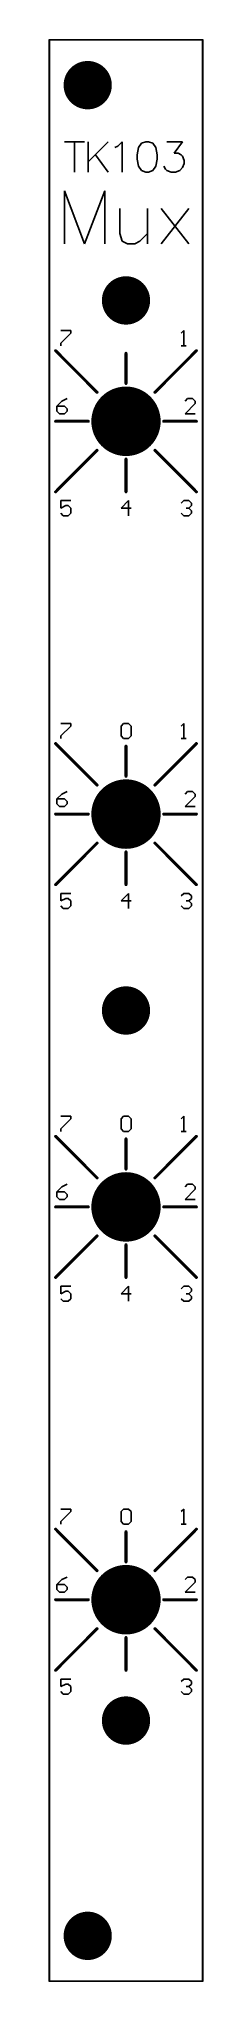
# Model space of a CAD drawing. Header units: millimetres. Extents: x 4 to 14, y 1 to 130.
import ezdxf

# ---------------------------------------------------------------- set-up
doc = ezdxf.new("R2010")
doc.units = ezdxf.units.MM
for name, color, linetype in [('BottomSolder', 6, 'Continuous'), ('KeepOutLayer', 6, 'Continuous'), ('Mechanical1', 6, 'Continuous'), ('PadHoleLayer', 156, 'Continuous'), ('TopOverlay', 2, 'Continuous'), ('TopSolder', 216, 'Continuous')]:
    doc.layers.add(name, color=color, linetype=linetype)

msp = doc.modelspace()

# ---------------------------------------------------------------- linework, layer by layer
at = {"layer": 'BottomSolder', "const_width": 0.102}
for points in [[(6.59, 126.5, 1), (6.69, 126.5, 1)], [(9.13, 112.25, 1), (9.23, 112.25, 1)], [(9.13, 104.25, 1), (9.23, 104.25, 1)], [(9.13, 78.25, 1), (9.23, 78.25, 1)], [(9.13, 65.25, 1), (9.23, 65.25, 1)], [(9.13, 52.25, 1), (9.23, 52.25, 1)], [(9.13, 26.25, 1), (9.23, 26.25, 1)], [(9.13, 18.25, 1), (9.23, 18.25, 1)], [(6.59, 4, 1), (6.69, 4, 1)]]:
    msp.add_lwpolyline(points, format="xyb", close=True, dxfattribs=at)
at = {"layer": 'KeepOutLayer', "const_width": 0.127}
for points in [[(4.1, 1), (4.1, 129.5)], [(4.1, 129.5), (14.26, 129.5)], [(14.26, 129.5), (14.26, 1)], [(4.1, 1), (14.26, 1)]]:
    msp.add_lwpolyline(points, dxfattribs=at)
at = {"layer": 'KeepOutLayer', "const_width": 0.0635}
for points in [[(4.07, 129.5, 1), (4.13, 129.5, 1)], [(4.07, 129.5, 1), (4.13, 129.5, 1)], [(14.23, 129.5, 1), (14.29, 129.5, 1)], [(14.23, 129.5, 1), (14.29, 129.5, 1)], [(4.07, 1, 1), (4.13, 1, 1)], [(4.07, 1, 1), (4.13, 1, 1)], [(14.23, 1, 1), (14.29, 1, 1)], [(14.23, 1, 1), (14.29, 1, 1)]]:
    msp.add_lwpolyline(points, format="xyb", close=True, dxfattribs=at)
at = {"layer": 'Mechanical1', "const_width": 0.127}
for points in [[(4.1, 129.5), (14.26, 129.5)], [(4.1, 1), (4.1, 129.5)], [(14.26, 129.5), (14.26, 1)], [(4.1, 1), (14.26, 1)]]:
    msp.add_lwpolyline(points, dxfattribs=at)
at = {"layer": 'Mechanical1', "const_width": 0.0635}
for points in [[(4.07, 129.5, 1), (4.13, 129.5, 1)], [(4.07, 129.5, 1), (4.13, 129.5, 1)], [(14.23, 129.5, 1), (14.29, 129.5, 1)], [(14.23, 129.5, 1), (14.29, 129.5, 1)], [(4.07, 1, 1), (4.13, 1, 1)], [(4.07, 1, 1), (4.13, 1, 1)], [(14.23, 1, 1), (14.29, 1, 1)], [(14.23, 1, 1), (14.29, 1, 1)]]:
    msp.add_lwpolyline(points, format="xyb", close=True, dxfattribs=at)
at = {"layer": 'PadHoleLayer'}
for points, const_width in [([(5.84, 126.5, 1), (7.44, 126.5, 1)], 1.6), ([(8.38, 112.25, 1), (9.98, 112.25, 1)], 1.6), ([(8.03, 104.25, 1), (10.33, 104.25, 1)], 2.3), ([(8.03, 78.25, 1), (10.33, 78.25, 1)], 2.3), ([(8.38, 65.25, 1), (9.98, 65.25, 1)], 1.6), ([(8.03, 52.25, 1), (10.33, 52.25, 1)], 2.3), ([(8.03, 26.25, 1), (10.33, 26.25, 1)], 2.3), ([(8.38, 18.25, 1), (9.98, 18.25, 1)], 1.6), ([(5.84, 4, 1), (7.44, 4, 1)], 1.6)]:
    msp.add_lwpolyline(points, format="xyb", close=True, dxfattribs=dict(at, const_width=const_width))
at = {"layer": 'TopOverlay'}
for p, q in [((5.1, 122.75), (6.43, 122.75)), ((5.77, 122.75), (5.77, 120.75)), ((6.67, 122.75), (6.67, 120.75)), ((8, 122.75), (6.67, 121.42)), ((8.45, 122.37), (8.64, 122.46)), ((8.64, 122.46), (8.93, 122.75)), ((8.93, 122.75), (8.93, 120.75)), ((10.01, 122.37), (9.92, 121.89)), ((10.2, 122.65), (10.01, 122.37)), ((10.49, 122.75), (10.2, 122.65)), ((10.68, 122.75), (10.49, 122.75)), ((10.97, 122.65), (10.68, 122.75)), ((11.16, 122.37), (10.97, 122.65)), ((11.25, 121.89), (11.16, 122.37)), ((11.89, 122.75), (12.94, 122.75)), ((12.94, 122.75), (12.37, 121.99)), ((7.15, 121.89), (8, 120.75)), ((9.92, 121.89), (9.92, 121.61)), ((9.92, 121.61), (10.01, 121.13)), ((10.01, 121.13), (10.2, 120.85)), ((10.97, 120.85), (11.16, 121.13)), ((11.16, 121.13), (11.25, 121.61)), ((11.25, 121.61), (11.25, 121.89)), ((11.79, 120.94), (11.7, 121.13)), ((11.89, 120.85), (11.79, 120.94)), ((12.37, 121.99), (12.65, 121.99)), ((12.65, 121.99), (12.84, 121.89)), ((12.94, 121.04), (12.75, 120.85)), ((12.84, 121.89), (12.94, 121.8)), ((12.94, 121.8), (13.03, 121.51)), ((13.03, 121.32), (12.94, 121.04)), ((13.03, 121.51), (13.03, 121.32)), ((10.2, 120.85), (10.49, 120.75)), ((10.49, 120.75), (10.68, 120.75)), ((10.68, 120.75), (10.97, 120.85)), ((12.17, 120.75), (11.89, 120.85)), ((12.46, 120.75), (12.17, 120.75)), ((12.75, 120.85), (12.46, 120.75)), ((5.1, 119.5), (5.1, 116)), ((5.1, 119.5), (6.43, 116)), ((7.77, 119.5), (6.43, 116)), ((7.77, 119.5), (7.77, 116)), ((8.77, 118.33), (8.77, 116.67)), ((10.6, 118.33), (10.6, 116)), ((11.52, 118.33), (13.35, 116)), ((13.35, 118.33), (11.52, 116)), ((8.77, 116.67), (8.93, 116.17)), ((8.93, 116.17), (9.27, 116)), ((9.27, 116), (9.77, 116)), ((9.77, 116), (10.1, 116.17)), ((10.1, 116.17), (10.6, 116.67)), ((4.85, 110.25), (5.52, 110.25)), ((5.52, 110.08), (4.85, 109.42)), ((4.85, 109.42), (4.85, 109.25)), ((5.52, 110.25), (5.52, 110.08)), ((13.02, 110.25), (12.85, 110.08)), ((13.02, 109.25), (13.02, 110.25)), ((12.85, 109.25), (13.18, 109.25)), ((13.18, 109.25), (13.02, 109.25)), ((4.93, 105.58), (4.6, 105.25)), ((5.27, 105.75), (4.93, 105.58)), ((13.27, 105.75), (13.1, 105.58)), ((13.6, 105.75), (13.27, 105.75)), ((13.77, 105.58), (13.6, 105.75)), ((13.77, 105.42), (13.77, 105.58)), ((4.6, 105.25), (4.6, 104.92)), ((5.1, 105.25), (4.6, 105.25)), ((4.6, 104.92), (4.77, 104.75)), ((4.77, 104.75), (5.1, 104.75)), ((5.27, 105.08), (5.1, 105.25)), ((5.1, 104.75), (5.27, 104.92)), ((5.27, 104.92), (5.27, 105.08)), ((13.1, 104.75), (13.77, 105.42)), ((13.77, 104.75), (13.1, 104.75)), ((5.52, 99), (4.85, 99)), ((4.85, 99), (4.85, 98.5)), ((4.85, 98.5), (5.18, 98.67)), ((5.02, 98), (4.85, 98.17)), ((5.35, 98), (5.02, 98)), ((5.18, 98.67), (5.35, 98.67)), ((5.35, 98.67), (5.52, 98.5)), ((5.52, 98.17), (5.35, 98)), ((5.52, 98.5), (5.52, 98.17)), ((9.35, 99), (8.85, 98.5)), ((8.85, 98.5), (9.52, 98.5)), ((9.35, 98), (9.35, 99)), ((12.85, 98.83), (13.02, 99)), ((13.02, 98), (12.85, 98.17)), ((13.02, 99), (13.35, 99)), ((13.35, 98), (13.02, 98)), ((13.35, 98.5), (13.18, 98.5)), ((13.18, 98.5), (13.35, 98.5)), ((13.35, 99), (13.52, 98.83)), ((13.52, 98.67), (13.35, 98.5)), ((13.35, 98.5), (13.52, 98.33)), ((13.52, 98.17), (13.35, 98)), ((13.52, 98.83), (13.52, 98.67)), ((13.52, 98.33), (13.52, 98.17)), ((4.85, 84.25), (5.52, 84.25)), ((5.52, 84.08), (4.85, 83.42)), ((5.52, 84.25), (5.52, 84.08)), ((8.85, 84.08), (9.02, 84.25)), ((8.85, 83.42), (8.85, 84.08)), ((9.02, 84.25), (9.35, 84.25)), ((9.35, 84.25), (9.52, 84.08)), ((9.52, 84.08), (9.52, 83.42)), ((13.02, 84.25), (12.85, 84.08)), ((13.02, 83.25), (13.02, 84.25)), ((4.85, 83.42), (4.85, 83.25)), ((9.02, 83.25), (8.85, 83.42)), ((9.35, 83.25), (9.02, 83.25)), ((9.52, 83.42), (9.35, 83.25)), ((12.85, 83.25), (13.18, 83.25)), ((13.18, 83.25), (13.02, 83.25)), ((5.27, 79.75), (4.93, 79.58)), ((13.27, 79.75), (13.1, 79.58)), ((13.6, 79.75), (13.27, 79.75)), ((13.77, 79.58), (13.6, 79.75)), ((4.93, 79.58), (4.6, 79.25)), ((4.6, 79.25), (4.6, 78.92)), ((5.1, 79.25), (4.6, 79.25)), ((4.6, 78.92), (4.77, 78.75)), ((4.77, 78.75), (5.1, 78.75)), ((5.27, 79.08), (5.1, 79.25)), ((5.1, 78.75), (5.27, 78.92)), ((5.27, 78.92), (5.27, 79.08)), ((13.1, 78.75), (13.77, 79.42)), ((13.77, 78.75), (13.1, 78.75)), ((13.77, 79.42), (13.77, 79.58)), ((5.52, 73), (4.85, 73)), ((4.85, 73), (4.85, 72.5)), ((4.85, 72.5), (5.18, 72.67)), ((5.02, 72), (4.85, 72.17)), ((5.18, 72.67), (5.35, 72.67)), ((5.35, 72.67), (5.52, 72.5)), ((5.52, 72.17), (5.35, 72)), ((5.52, 72.5), (5.52, 72.17)), ((9.35, 73), (8.85, 72.5)), ((8.85, 72.5), (9.52, 72.5)), ((9.35, 72), (9.35, 73)), ((12.85, 72.83), (13.02, 73)), ((13.02, 72), (12.85, 72.17)), ((13.02, 73), (13.35, 73)), ((13.35, 72.5), (13.18, 72.5)), ((13.18, 72.5), (13.35, 72.5)), ((13.35, 73), (13.52, 72.83)), ((13.52, 72.67), (13.35, 72.5)), ((13.35, 72.5), (13.52, 72.33)), ((13.52, 72.17), (13.35, 72)), ((13.52, 72.83), (13.52, 72.67)), ((13.52, 72.33), (13.52, 72.17)), ((5.35, 72), (5.02, 72)), ((13.35, 72), (13.02, 72)), ((4.85, 58.25), (5.52, 58.25)), ((5.52, 58.08), (4.85, 57.42)), ((5.52, 58.25), (5.52, 58.08)), ((8.85, 58.08), (9.02, 58.25)), ((8.85, 57.42), (8.85, 58.08)), ((9.02, 58.25), (9.35, 58.25)), ((9.35, 58.25), (9.52, 58.08)), ((9.52, 58.08), (9.52, 57.42)), ((13.02, 58.25), (12.85, 58.08)), ((13.02, 57.25), (13.02, 58.25)), ((4.85, 57.42), (4.85, 57.25)), ((9.02, 57.25), (8.85, 57.42)), ((9.35, 57.25), (9.02, 57.25)), ((9.52, 57.42), (9.35, 57.25)), ((12.85, 57.25), (13.18, 57.25)), ((13.18, 57.25), (13.02, 57.25)), ((4.93, 53.58), (4.6, 53.25)), ((4.6, 53.25), (4.6, 52.92)), ((5.1, 53.25), (4.6, 53.25)), ((4.6, 52.92), (4.77, 52.75)), ((4.77, 52.75), (5.1, 52.75)), ((5.27, 53.75), (4.93, 53.58)), ((5.27, 53.08), (5.1, 53.25)), ((5.1, 52.75), (5.27, 52.92)), ((5.27, 52.92), (5.27, 53.08)), ((13.27, 53.75), (13.1, 53.58)), ((13.1, 52.75), (13.77, 53.42)), ((13.77, 52.75), (13.1, 52.75)), ((13.6, 53.75), (13.27, 53.75)), ((13.77, 53.58), (13.6, 53.75)), ((13.77, 53.42), (13.77, 53.58)), ((5.52, 47), (4.85, 47)), ((4.85, 47), (4.85, 46.5)), ((4.85, 46.5), (5.18, 46.67)), ((5.18, 46.67), (5.35, 46.67)), ((5.35, 46.67), (5.52, 46.5)), ((5.52, 46.5), (5.52, 46.17)), ((9.35, 47), (8.85, 46.5)), ((8.85, 46.5), (9.52, 46.5)), ((9.35, 46), (9.35, 47)), ((12.85, 46.83), (13.02, 47)), ((13.02, 47), (13.35, 47)), ((13.35, 46.5), (13.18, 46.5)), ((13.18, 46.5), (13.35, 46.5)), ((13.35, 47), (13.52, 46.83)), ((13.52, 46.67), (13.35, 46.5)), ((13.35, 46.5), (13.52, 46.33)), ((13.52, 46.83), (13.52, 46.67)), ((13.52, 46.33), (13.52, 46.17)), ((5.02, 46), (4.85, 46.17)), ((5.35, 46), (5.02, 46)), ((5.52, 46.17), (5.35, 46)), ((13.02, 46), (12.85, 46.17)), ((13.35, 46), (13.02, 46)), ((13.52, 46.17), (13.35, 46)), ((4.85, 32.25), (5.52, 32.25)), ((5.52, 32.25), (5.52, 32.08)), ((8.85, 32.08), (9.02, 32.25)), ((9.02, 32.25), (9.35, 32.25)), ((9.35, 32.25), (9.52, 32.08)), ((13.02, 32.25), (12.85, 32.08)), ((13.02, 31.25), (13.02, 32.25)), ((5.52, 32.08), (4.85, 31.42)), ((4.85, 31.42), (4.85, 31.25)), ((8.85, 31.42), (8.85, 32.08)), ((9.02, 31.25), (8.85, 31.42)), ((9.35, 31.25), (9.02, 31.25)), ((9.52, 31.42), (9.35, 31.25)), ((9.52, 32.08), (9.52, 31.42)), ((12.85, 31.25), (13.18, 31.25)), ((13.18, 31.25), (13.02, 31.25)), ((4.93, 27.58), (4.6, 27.25)), ((4.6, 27.25), (4.6, 26.92)), ((5.1, 27.25), (4.6, 27.25)), ((5.27, 27.75), (4.93, 27.58)), ((5.27, 27.08), (5.1, 27.25)), ((5.27, 26.92), (5.27, 27.08)), ((13.27, 27.75), (13.1, 27.58)), ((13.1, 26.75), (13.77, 27.42)), ((13.6, 27.75), (13.27, 27.75)), ((13.77, 27.58), (13.6, 27.75)), ((13.77, 27.42), (13.77, 27.58)), ((4.6, 26.92), (4.77, 26.75)), ((4.77, 26.75), (5.1, 26.75)), ((5.1, 26.75), (5.27, 26.92)), ((13.77, 26.75), (13.1, 26.75)), ((5.52, 21), (4.85, 21)), ((4.85, 21), (4.85, 20.5)), ((4.85, 20.5), (5.18, 20.67)), ((5.18, 20.67), (5.35, 20.67)), ((5.35, 20.67), (5.52, 20.5)), ((12.85, 20.83), (13.02, 21)), ((13.02, 21), (13.35, 21)), ((13.35, 21), (13.52, 20.83)), ((13.52, 20.67), (13.35, 20.5)), ((13.52, 20.83), (13.52, 20.67)), ((5.02, 20), (4.85, 20.17)), ((5.35, 20), (5.02, 20)), ((5.52, 20.17), (5.35, 20)), ((5.52, 20.5), (5.52, 20.17)), ((13.02, 20), (12.85, 20.17)), ((13.35, 20), (13.02, 20)), ((13.35, 20.5), (13.18, 20.5)), ((13.18, 20.5), (13.35, 20.5)), ((13.35, 20.5), (13.52, 20.33)), ((13.52, 20.17), (13.35, 20)), ((13.52, 20.33), (13.52, 20.17))]:
    msp.add_line(p, q, dxfattribs=at)
at = {"layer": 'TopOverlay', "const_width": 0.2}
for points in [[(4.51, 108.92), (7.26, 106.17)], [(9.18, 106.75), (9.18, 108.75)], [(11.1, 106.17), (13.85, 108.92)], [(4.51, 104.25), (6.68, 104.25)], [(11.68, 104.25), (13.85, 104.25)], [(4.51, 99.58), (7.26, 102.33)], [(9.18, 99.58), (9.18, 101.75)], [(11.1, 102.33), (13.85, 99.58)], [(4.51, 82.92), (7.26, 80.17)], [(9.18, 80.75), (9.18, 82.75)], [(11.1, 80.17), (13.85, 82.92)], [(4.51, 78.25), (6.68, 78.25)], [(11.68, 78.25), (13.85, 78.25)], [(4.51, 73.58), (7.26, 76.33)], [(11.1, 76.33), (13.85, 73.58)], [(9.18, 73.58), (9.18, 75.75)], [(4.51, 56.92), (7.26, 54.17)], [(9.18, 54.75), (9.18, 56.75)], [(11.1, 54.17), (13.85, 56.92)], [(4.51, 52.25), (6.68, 52.25)], [(11.68, 52.25), (13.85, 52.25)], [(4.51, 47.58), (7.26, 50.33)], [(11.1, 50.33), (13.85, 47.58)], [(9.18, 47.58), (9.18, 49.75)], [(4.51, 30.92), (7.26, 28.17)], [(11.1, 28.17), (13.85, 30.92)], [(9.18, 28.75), (9.18, 30.75)], [(4.51, 26.25), (6.68, 26.25)], [(11.68, 26.25), (13.85, 26.25)], [(4.51, 21.58), (7.26, 24.33)], [(9.18, 21.58), (9.18, 23.75)], [(11.1, 24.33), (13.85, 21.58)]]:
    msp.add_lwpolyline(points, dxfattribs=at)
at = {"layer": 'TopOverlay', "const_width": 0.1}
for points in [[(4.46, 108.92, 1), (4.56, 108.92, 1)], [(9.13, 108.75, 1), (9.23, 108.75, 1)], [(13.8, 108.92, 1), (13.9, 108.92, 1)], [(9.13, 106.75, 1), (9.23, 106.75, 1)], [(7.21, 106.17, 1), (7.31, 106.17, 1)], [(11.05, 106.17, 1), (11.15, 106.17, 1)], [(4.46, 104.25, 1), (4.56, 104.25, 1)], [(6.63, 104.25, 1), (6.73, 104.25, 1)], [(11.63, 104.25, 1), (11.73, 104.25, 1)], [(13.8, 104.25, 1), (13.9, 104.25, 1)], [(7.21, 102.33, 1), (7.31, 102.33, 1)], [(9.13, 101.75, 1), (9.23, 101.75, 1)], [(11.05, 102.33, 1), (11.15, 102.33, 1)], [(4.46, 99.58, 1), (4.56, 99.58, 1)], [(9.13, 99.58, 1), (9.23, 99.58, 1)], [(13.8, 99.58, 1), (13.9, 99.58, 1)], [(4.46, 82.92, 1), (4.56, 82.92, 1)], [(9.13, 82.75, 1), (9.23, 82.75, 1)], [(13.8, 82.92, 1), (13.9, 82.92, 1)], [(7.21, 80.17, 1), (7.31, 80.17, 1)], [(9.13, 80.75, 1), (9.23, 80.75, 1)], [(11.05, 80.17, 1), (11.15, 80.17, 1)], [(4.46, 78.25, 1), (4.56, 78.25, 1)], [(6.63, 78.25, 1), (6.73, 78.25, 1)], [(11.63, 78.25, 1), (11.73, 78.25, 1)], [(13.8, 78.25, 1), (13.9, 78.25, 1)], [(7.21, 76.33, 1), (7.31, 76.33, 1)], [(11.05, 76.33, 1), (11.15, 76.33, 1)], [(9.13, 75.75, 1), (9.23, 75.75, 1)], [(4.46, 73.58, 1), (4.56, 73.58, 1)], [(9.13, 73.58, 1), (9.23, 73.58, 1)], [(13.8, 73.58, 1), (13.9, 73.58, 1)], [(4.46, 56.92, 1), (4.56, 56.92, 1)], [(9.13, 56.75, 1), (9.23, 56.75, 1)], [(13.8, 56.92, 1), (13.9, 56.92, 1)], [(7.21, 54.17, 1), (7.31, 54.17, 1)], [(9.13, 54.75, 1), (9.23, 54.75, 1)], [(11.05, 54.17, 1), (11.15, 54.17, 1)], [(4.46, 52.25, 1), (4.56, 52.25, 1)], [(6.63, 52.25, 1), (6.73, 52.25, 1)], [(11.63, 52.25, 1), (11.73, 52.25, 1)], [(13.8, 52.25, 1), (13.9, 52.25, 1)], [(7.21, 50.33, 1), (7.31, 50.33, 1)], [(11.05, 50.33, 1), (11.15, 50.33, 1)], [(9.13, 49.75, 1), (9.23, 49.75, 1)], [(4.46, 47.58, 1), (4.56, 47.58, 1)], [(9.13, 47.58, 1), (9.23, 47.58, 1)], [(13.8, 47.58, 1), (13.9, 47.58, 1)], [(4.46, 30.92, 1), (4.56, 30.92, 1)], [(13.8, 30.92, 1), (13.9, 30.92, 1)], [(9.13, 30.75, 1), (9.23, 30.75, 1)], [(9.13, 28.75, 1), (9.23, 28.75, 1)], [(7.21, 28.17, 1), (7.31, 28.17, 1)], [(11.05, 28.17, 1), (11.15, 28.17, 1)], [(4.46, 26.25, 1), (4.56, 26.25, 1)], [(6.63, 26.25, 1), (6.73, 26.25, 1)], [(11.63, 26.25, 1), (11.73, 26.25, 1)], [(13.8, 26.25, 1), (13.9, 26.25, 1)], [(7.21, 24.33, 1), (7.31, 24.33, 1)], [(9.13, 23.75, 1), (9.23, 23.75, 1)], [(11.05, 24.33, 1), (11.15, 24.33, 1)], [(4.46, 21.58, 1), (4.56, 21.58, 1)], [(9.13, 21.58, 1), (9.23, 21.58, 1)], [(13.8, 21.58, 1), (13.9, 21.58, 1)]]:
    msp.add_lwpolyline(points, format="xyb", close=True, dxfattribs=at)
at = {"layer": 'TopSolder', "const_width": 0.102}
for points in [[(6.59, 126.5, 1), (6.69, 126.5, 1)], [(9.13, 112.25, 1), (9.23, 112.25, 1)], [(9.13, 104.25, 1), (9.23, 104.25, 1)], [(9.13, 78.25, 1), (9.23, 78.25, 1)], [(9.13, 65.25, 1), (9.23, 65.25, 1)], [(9.13, 52.25, 1), (9.23, 52.25, 1)], [(9.13, 26.25, 1), (9.23, 26.25, 1)], [(9.13, 18.25, 1), (9.23, 18.25, 1)], [(6.59, 4, 1), (6.69, 4, 1)]]:
    msp.add_lwpolyline(points, format="xyb", close=True, dxfattribs=at)

doc.saveas('drawing.dxf')
